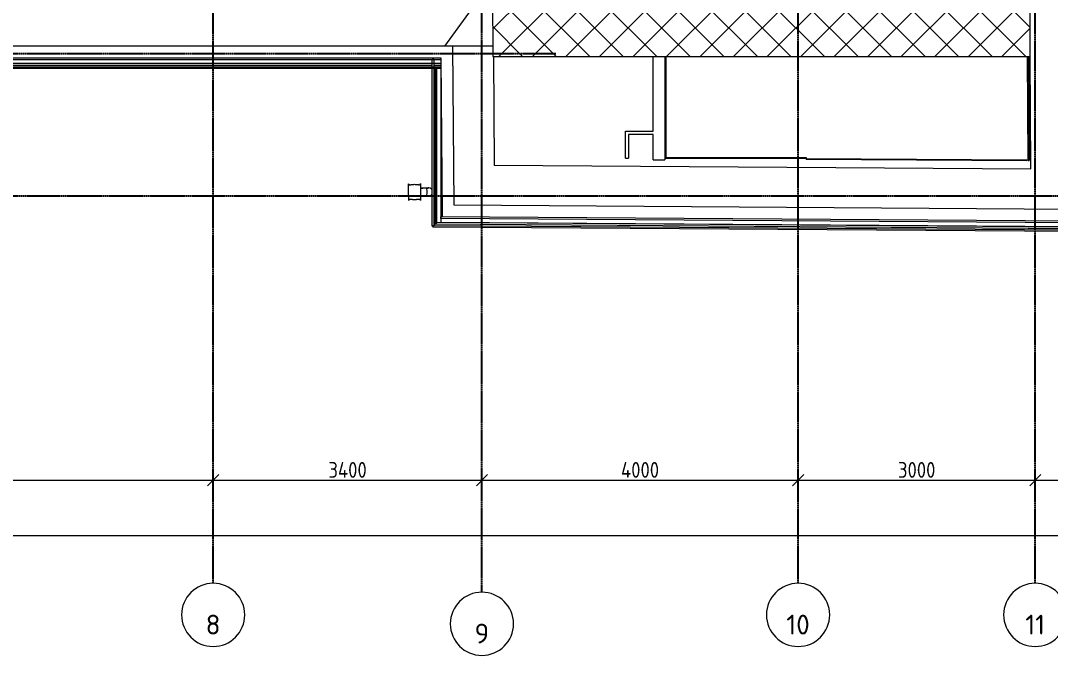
# Model space of a CAD drawing. Header units: millimetres. Extents: x -33838 to 476301, y -41806 to 120107.
# Drawn here: x 453928 to 466957, y 66816 to 74851 of the extents above; entities that cross this region are included whole.
import ezdxf

# ---------------------------------------------------------------- set-up
doc = ezdxf.new("R2010")
doc.units = ezdxf.units.MM
doc.linetypes.add('ADSK_Линия сетки', pattern=[25, 20, -2.5, 0, -2.5])
doc.layers.add('0_АР', color=8, linetype='Continuous', lineweight=20)
doc.layers.add('Оси', color=7, linetype='Continuous', lineweight=9)
doc.layers.add('Обобщенные модели', color=5, linetype='Continuous', lineweight=18, true_color=0x0000ff)
doc.styles.add('GOST Common_1', font='GOST Common_0.ttf', dxfattribs={"width": 0.9, "height": 200})
doc.styles.add('ISOCPEUR', font='isocpeur.ttf', dxfattribs={"height": 250})
doc.dimstyles.new('ADSK_Основной_2_5_мм_Оси', dxfattribs={"dimscale": 304.8, "dimtxt": 251.428749, "dimasz": 0.463911, "dimexe": 0.492126, "dimexo": 0.492126, "dimgap": 0.098425, "dimtad": 1, "dimrnd": 0.01, "dimdsep": 46, "dimtxsty": 'GOST Common_1', "dimblk1": 'OBLIQUE', "dimblk2": 'OBLIQUE', "dimsah": 1, "dimcen": 0.09, "dimdle": 0.492126, "dimazin": 2, "dimtfac": 1, "dimtdec": 4, "dimtix": 1, "dimtmove": 0, "dimatfit": 3, "dimfxl": 1, "dimtvp": 1, "dimtolj": 1, "dimtzin": 0, "dimlwd": 20, "dimlwe": 20, "dimarcsym": 2})

# ---------------------------------------------------------------- blocks, each defined once
blk = doc.blocks.new('Водосток - Тип 1 _карниз больше 490мм_-5298490-План чердака копия 2')
at = {"layer": 'Обобщенные модели'}
for p, q in [((19, 415), (125, 415)), ((125, 415), (231, 415)), ((125, 265), (19, 265)), ((75, 265), (75, 194)), ((75, 265), (75, 264)), ((231, 265), (125, 265)), ((175, 194), (175, 265)), ((175, 264), (175, 265)), ((75, 236), (75, 194)), ((175, 194), (175, 236)), ((175, 177), (175, 175)), ((175, 174), (175, 173)), ((120, 8), (120, -10)), ((130, -10), (130, 8))]:
    blk.add_line(p, q, dxfattribs=at)
at = {"layer": 'Обобщенные модели', "flags": 128}
for points in [[(75, 236), (75, 242), (75, 248), (75, 253), (75, 258), (75, 264), (75, 265)], [(75, 264), (75, 258), (75, 252), (75, 247), (75, 242), (75, 236), (75, 231), (75, 226), (75, 221), (75, 216), (75, 212), (75, 207), (75, 203), (75, 199), (75, 195), (75, 191), (75, 188), (75, 184), (75, 181), (75, 178), (75, 175), (75, 173), (75, 171), (75, 168), (75, 167), (75, 165), (75, 164), (75, 162), (75, 161), (75, 161), (75, 160), (75, 160), (75, 160)], [(175, 265), (175, 261), (175, 255), (175, 250), (175, 244), (175, 239), (175, 236)], [(175, 160), (175, 160), (175, 160), (175, 161), (175, 162), (175, 163), (175, 164), (175, 166), (175, 168), (175, 170), (175, 172), (175, 174), (175, 177), (175, 180), (175, 183), (175, 186), (175, 190), (175, 193), (175, 197), (175, 201), (175, 205), (175, 210), (175, 214), (175, 219), (175, 224), (175, 229), (175, 234), (175, 239), (175, 245), (175, 250), (175, 256), (175, 261), (175, 264)], [(75, 173), (75, 174), (75, 177), (75, 180), (75, 183)]]:
    blk.add_lwpolyline(points, dxfattribs=at)
at = {"layer": 'Обобщенные модели'}
for start, end in [(164.8376, 236.0751), (303.1681, 14.9145)]:
    blk.add_arc((125, 160), 52, start, end, dxfattribs=at)
for start_param, end_param in [(0, 1.570796), (0, 1.570796), (1.570796, 3.141593), (1.570796, 3.141593)]:
    blk.add_ellipse((125, 194), major_axis=(-50, 0), ratio=0.309017, start_param=start_param, end_param=end_param, dxfattribs=at)
for points in [[(19, 265), (21, 265), (25, 266), (29, 269), (31, 272), (32, 275), (32, 277), (32, 279), (32, 282), (32, 284), (32, 286), (32, 289), (32, 291), (31, 294), (31, 297), (31, 300), (30, 303), (30, 306), (29, 309), (29, 312), (29, 316), (28, 320), (28, 326), (27, 335), (27, 345), (28, 354), (28, 360), (29, 364), (29, 368), (29, 371), (30, 374), (30, 377), (31, 380), (31, 383), (31, 386), (32, 389), (32, 391), (32, 394), (32, 396), (32, 398), (32, 401), (32, 403), (32, 405), (31, 408), (29, 411), (25, 414), (21, 415), (19, 415)], [(231, 415), (229, 415), (225, 414), (221, 411), (219, 408), (218, 405), (218, 403), (218, 401), (218, 398), (218, 396), (218, 394), (218, 391), (218, 389), (219, 386), (219, 383), (219, 380), (220, 377), (220, 374), (221, 371), (221, 368), (221, 364), (222, 360), (222, 354), (223, 345), (223, 335), (222, 326), (222, 320), (221, 316), (221, 312), (221, 309), (220, 306), (220, 303), (219, 300), (219, 297), (219, 294), (218, 291), (218, 289), (218, 286), (218, 284), (218, 282), (218, 279), (218, 277), (218, 275), (219, 272), (221, 269), (225, 266), (229, 265), (231, 265)]]:
    blk.add_open_spline(points, degree=3, knots=[-1, -1, -1, -1, -0.941176, -0.882353, -0.852941, -0.823529, -0.808824, -0.794118, -0.779412, -0.764706, -0.75, -0.735294, -0.720588, -0.705882, -0.691176, -0.676471, -0.661765, -0.647059, -0.632353, -0.617647, -0.602941, -0.588235, -0.558824, -0.529412, -0.470588, -0.441176, -0.411765, -0.397059, -0.382353, -0.367647, -0.352941, -0.338235, -0.323529, -0.308824, -0.294118, -0.279412, -0.264706, -0.25, -0.235294, -0.220588, -0.205882, -0.191176, -0.176471, -0.147059, -0.117647, -0.058824, 0, 0, 0, 0], dxfattribs=at)
blk = doc.blocks.new('Ось сетки - Круг_Ø8 мм-8258-План чердака копия 2')
at = {"layer": 'Оси', "lineweight": 20}
for start, end in [(360, 180), (180, 360)]:
    blk.add_arc((0, 0), 4, start, end, dxfattribs=at)
blk = doc.blocks.new('_Oblique')
at = {"color": 0, "linetype": 'ByBlock', "lineweight": -2}
blk.add_line((-0.5, -0.5), (0.5, 0.5), dxfattribs=at)
blk = doc.blocks.new('*D3116')
at = {"color": 0, "lineweight": 20, "transparency": 16777216}
for p, q in [((411265, 68334), (473415, 68334)), ((411415, 68284), (411415, 68184)), ((473265, 68284), (473265, 68184))]:
    blk.add_line(p, q, dxfattribs=at)
at = {"layer": 'Defpoints', "color": 0, "transparency": 16777216}
for p in [(411415, 68434), (473265, 68434), (473265, 68334)]:
    blk.add_point(p, dxfattribs=at)
at = {"color": 0, "lineweight": 20, "transparency": 16777216, "xscale": 141.4, "yscale": 141.4, "zscale": 141.4, "rotation": 180}
blk.add_blockref('_Oblique', (411415, 68334), dxfattribs=at)
at = {"color": 0, "lineweight": 20, "transparency": 16777216, "xscale": 141.4, "yscale": 141.4, "zscale": 141.4}
blk.add_blockref('_Oblique', (473265, 68334), dxfattribs=at)
at = {"color": 0, "lineweight": 20, "transparency": 16777216, "insert": (442340, 68464), "char_height": 200, "width": 889.8, "attachment_point": 5, "style": 'GOST Common_1'}
blk.add_mtext('\\A1;61850', dxfattribs=at)
blk = doc.blocks.new('*D3124')
at = {"color": 0, "lineweight": 20, "transparency": 16777216}
for p, q in [((448315, 69034), (456515, 69034)), ((448465, 68984), (448465, 68884)), ((456365, 68984), (456365, 68884))]:
    blk.add_line(p, q, dxfattribs=at)
at = {"layer": 'Defpoints', "color": 0, "transparency": 16777216}
for p in [(448465, 69134), (456365, 69134), (456365, 69034)]:
    blk.add_point(p, dxfattribs=at)
at = {"color": 0, "lineweight": 20, "transparency": 16777216, "xscale": 141.4, "yscale": 141.4, "zscale": 141.4, "rotation": 180}
blk.add_blockref('_Oblique', (448465, 69034), dxfattribs=at)
at = {"color": 0, "lineweight": 20, "transparency": 16777216, "xscale": 141.4, "yscale": 141.4, "zscale": 141.4}
blk.add_blockref('_Oblique', (456365, 69034), dxfattribs=at)
at = {"color": 0, "lineweight": 20, "transparency": 16777216, "insert": (452415, 69164), "char_height": 200, "width": 756.84, "attachment_point": 5, "style": 'GOST Common_1'}
blk.add_mtext('\\A1;7900', dxfattribs=at)
blk = doc.blocks.new('*D3125')
at = {"color": 0, "lineweight": 20, "transparency": 16777216}
for p, q in [((456215, 69034), (459915, 69034)), ((456365, 68984), (456365, 68884)), ((459765, 68984), (459765, 68884))]:
    blk.add_line(p, q, dxfattribs=at)
at = {"layer": 'Defpoints', "color": 0, "transparency": 16777216}
for p in [(456365, 69134), (459765, 69134), (459765, 69034)]:
    blk.add_point(p, dxfattribs=at)
at = {"color": 0, "lineweight": 20, "transparency": 16777216, "xscale": 141.4, "yscale": 141.4, "zscale": 141.4, "rotation": 180}
blk.add_blockref('_Oblique', (456365, 69034), dxfattribs=at)
at = {"color": 0, "lineweight": 20, "transparency": 16777216, "xscale": 141.4, "yscale": 141.4, "zscale": 141.4}
blk.add_blockref('_Oblique', (459765, 69034), dxfattribs=at)
at = {"color": 0, "lineweight": 20, "transparency": 16777216, "insert": (458065, 69164), "char_height": 200, "width": 782.41, "attachment_point": 5, "style": 'GOST Common_1'}
blk.add_mtext('\\A1;3400', dxfattribs=at)
blk = doc.blocks.new('*D3126')
at = {"color": 0, "lineweight": 20, "transparency": 16777216}
for p, q in [((459615, 69034), (463915, 69034)), ((459765, 68984), (459765, 68884)), ((463765, 68984), (463765, 68884))]:
    blk.add_line(p, q, dxfattribs=at)
at = {"layer": 'Defpoints', "color": 0, "transparency": 16777216}
for p in [(459765, 69134), (463765, 69134), (463765, 69034)]:
    blk.add_point(p, dxfattribs=at)
at = {"color": 0, "lineweight": 20, "transparency": 16777216, "xscale": 141.4, "yscale": 141.4, "zscale": 141.4, "rotation": 180}
blk.add_blockref('_Oblique', (459765, 69034), dxfattribs=at)
at = {"color": 0, "lineweight": 20, "transparency": 16777216, "xscale": 141.4, "yscale": 141.4, "zscale": 141.4}
blk.add_blockref('_Oblique', (463765, 69034), dxfattribs=at)
at = {"color": 0, "lineweight": 20, "transparency": 16777216, "insert": (461765, 69164), "char_height": 200, "width": 782.41, "attachment_point": 5, "style": 'GOST Common_1'}
blk.add_mtext('\\A1;4000', dxfattribs=at)
blk = doc.blocks.new('*D3127')
at = {"color": 0, "lineweight": 20, "transparency": 16777216}
for p, q in [((463615, 69034), (466915, 69034)), ((463765, 68984), (463765, 68884)), ((466765, 68984), (466765, 68884))]:
    blk.add_line(p, q, dxfattribs=at)
at = {"layer": 'Defpoints', "color": 0, "transparency": 16777216}
for p in [(463765, 69134), (466765, 69134), (466765, 69034)]:
    blk.add_point(p, dxfattribs=at)
at = {"color": 0, "lineweight": 20, "transparency": 16777216, "xscale": 141.4, "yscale": 141.4, "zscale": 141.4, "rotation": 180}
blk.add_blockref('_Oblique', (463765, 69034), dxfattribs=at)
at = {"color": 0, "lineweight": 20, "transparency": 16777216, "xscale": 141.4, "yscale": 141.4, "zscale": 141.4}
blk.add_blockref('_Oblique', (466765, 69034), dxfattribs=at)
at = {"color": 0, "lineweight": 20, "transparency": 16777216, "insert": (465265, 69164), "char_height": 200, "width": 756.84, "attachment_point": 5, "style": 'GOST Common_1'}
blk.add_mtext('\\A1;3000', dxfattribs=at)
blk = doc.blocks.new('*D3128')
at = {"color": 0, "lineweight": 20, "transparency": 16777216}
for p, q in [((466615, 69034), (473415, 69034)), ((466765, 68984), (466765, 68884)), ((473265, 68984), (473265, 68884))]:
    blk.add_line(p, q, dxfattribs=at)
at = {"layer": 'Defpoints', "color": 0, "transparency": 16777216}
for p in [(466765, 69134), (473265, 69134), (473265, 69034)]:
    blk.add_point(p, dxfattribs=at)
at = {"color": 0, "lineweight": 20, "transparency": 16777216, "xscale": 141.4, "yscale": 141.4, "zscale": 141.4, "rotation": 180}
blk.add_blockref('_Oblique', (466765, 69034), dxfattribs=at)
at = {"color": 0, "lineweight": 20, "transparency": 16777216, "xscale": 141.4, "yscale": 141.4, "zscale": 141.4}
blk.add_blockref('_Oblique', (473265, 69034), dxfattribs=at)
at = {"color": 0, "lineweight": 20, "transparency": 16777216, "insert": (470015, 69164), "char_height": 200, "width": 756.84, "attachment_point": 5, "style": 'GOST Common_1'}
blk.add_mtext('\\A1;6500', dxfattribs=at)
blk = doc.blocks.new('*D3129')
at = {"color": 0, "lineweight": 20, "transparency": 16777216}
for p, q in [((411265, 68334), (473415, 68334)), ((411415, 68284), (411415, 68184)), ((473265, 68284), (473265, 68184))]:
    blk.add_line(p, q, dxfattribs=at)
at = {"layer": 'Defpoints', "color": 0, "transparency": 16777216}
for p in [(411415, 68434), (473265, 68434), (473265, 68334)]:
    blk.add_point(p, dxfattribs=at)
at = {"color": 0, "lineweight": 20, "transparency": 16777216, "xscale": 141.4, "yscale": 141.4, "zscale": 141.4, "rotation": 180}
blk.add_blockref('_Oblique', (411415, 68334), dxfattribs=at)
at = {"color": 0, "lineweight": 20, "transparency": 16777216, "xscale": 141.4, "yscale": 141.4, "zscale": 141.4}
blk.add_blockref('_Oblique', (473265, 68334), dxfattribs=at)
at = {"color": 0, "lineweight": 20, "transparency": 16777216, "insert": (442340, 68464), "char_height": 200, "width": 889.8, "attachment_point": 5, "style": 'GOST Common_1'}
blk.add_mtext('\\A1;61850', dxfattribs=at)

msp = doc.modelspace()

# ---------------------------------------------------------------- hatches: boundary and pattern name
at = {"layer": '0_АР', "lineweight": 9}
h = msp.add_hatch(dxfattribs=at)
h.set_pattern_fill('FP_1', color=256, style=0, pattern_type=2)
h.set_pattern_definition([(45, (417914.95, 72638.46), (-212.132, 212.132), []), (135, (417914.95, 72638.46), (-212.132, -212.132), [])])
h.paths.add_polyline_path([(463838.23459, 74397.42976), (466701.29051, 74397.42976), (466701.29051, 75112.42976), (459988.0144, 75112.42976), (459988.0144, 76237.42976), (466678.66122, 76237.42976), (466678.66122, 77192.42976), (462038.95368, 77192.42976), (462038.95368, 77053.45535), (459888.13661, 77053.45535), (459888.13661, 78097.42976), (466662.72305, 78097.42976), (466662.72305, 78852.42976), (459771.73655, 78852.42976), (459771.73655, 78607.88416), (459391.73655, 78607.88416), (459391.73655, 80271.89218), (458793.0144, 80271.89218), (458793.0144, 75036.68695), (459904.55128, 75036.68695), (459908.40863, 74526.68695), (459904.55128, 74526.68695), (459904.55128, 74397.42976), (459908.40863, 74397.42976)])
h.paths.add_polyline_path([(456646.26432, 75036.68695), (456649.0044, 75036.68695), (456649.0044, 80745.97805), (457785.03812, 80745.97805), (457785.03812, 80971.39218), (459391.73655, 80971.39218), (459392.34262, 81607.88416), (459454.00365, 81607.88416), (459454.00365, 85362.88416), (458789.00365, 85362.88416), (458789.00365, 81345.97805), (456649.0044, 81345.97805), (456649.0044, 84757.11409), (455984.0044, 84757.11409), (455984.0044, 81345.97805), (455598.00432, 81345.97805), (455598.00432, 80971.48281), (455208.00432, 80971.62959), (455208.00432, 81345.97805), (454124.00515, 81345.97805), (454124.00515, 85269.21097), (453334.00515, 85269.21097), (453334.00515, 81345.97805), (451189.00515, 81345.97805), (451189.00515, 85269.21097), (450554.00515, 85269.21097), (450554.00515, 81345.97805), (448344.00368, 81345.97805), (448344.00368, 85269.21097), (447644.00368, 85269.21097), (447644.00368, 81345.97805), (445584.00357, 81345.97805), (445584.00357, 85277.96695), (444899.00357, 85279.77029), (444899.00357, 81345.97805), (442794.00357, 81345.97805), (442794.00357, 85288.72119), (442084.00357, 85288.72119), (442084.00357, 81345.97805), (439959.00357, 81345.97805), (439959.00357, 85296.35578), (439284.00357, 85296.35578), (439284.00357, 81345.97805), (437214.00357, 81345.97805), (437214.00357, 85303.46384), (436519.00357, 85303.46384), (436519.00357, 81345.97805), (434233.99904, 81345.97805), (434233.99904, 85313.38742), (433548.99904, 85313.38742), (433548.99904, 81345.97805), (431553.99672, 81345.97805), (431553.99672, 84833.40668), (430728.99672, 84833.40668), (430728.99672, 81345.97805), (429447.01291, 81345.97805), (429447.01291, 80995.41615), (428927.01291, 80995.41615), (428927.01291, 81345.97805), (428733.99357, 81345.97805), (428733.99357, 85332.30298), (427948.99357, 85332.30298), (427948.99357, 75036.68695), (428771.74032, 75036.68695), (428771.74032, 80745.97805), (430728.99672, 80745.97805), (430728.99672, 75705.21664), (431553.99672, 75705.21664), (431553.99672, 80745.97805), (432360.81176, 80745.97805), (432360.81176, 80971.39218), (433750.81176, 80971.39218), (433750.81176, 79860.79637), (433548.99904, 79860.79637), (433548.99904, 75036.68695), (434233.99904, 75036.68695), (434233.99904, 80745.97805), (436519.00357, 80745.97805), (436519.00357, 75036.68695), (437214.00357, 75036.68695), (437214.00357, 80745.97805), (439284.00357, 80745.97805), (439284.00357, 75036.68695), (439959.00357, 75036.68695), (439959.00357, 80745.97805), (442084.00357, 80745.97805), (442084.00357, 75036.68695), (442794.00357, 75036.68695), (442794.00357, 80745.97805), (444899.00357, 80745.97805), (444899.00357, 75036.68695), (445584.00357, 75036.68695), (445584.00357, 80745.97805), (447575.87447, 80745.97805), (447575.87447, 80971.39218), (449155.46999, 80971.39218), (449155.46999, 80745.97805), (450554.00515, 80745.97805), (450554.00515, 75036.68695), (451189.00515, 75036.68695), (451189.00515, 80745.97805), (453334.00515, 80745.97805), (453334.00515, 75705.21664), (453489.45819, 75705.21664), (453489.45819, 76097.5759), (453639.45819, 76097.5759), (453639.45819, 75612.18376), (453489.45819, 75612.18376), (453489.45819, 75573.87242), (453334.00515, 75573.87242), (453334.00515, 75036.68695), (454124.00515, 75036.68695), (454124.00515, 80745.97805), (455988.01515, 80745.97805), (455988.01515, 75036.68695)])
h.paths.add_polyline_path([(448344.00368, 75036.68695), (448344.00368, 80279.6341), (447644.00368, 80279.6341), (447644.00368, 75036.68695)])
h.paths.add_polyline_path([(431553.99672, 75036.68695), (431553.99672, 75573.87242), (430728.99672, 75573.87242), (430728.99672, 75036.68695)])
h.paths.add_polyline_path([(459888.13661, 79622.42842), (466652.09761, 79622.42842), (466652.09761, 80227.42842), (459771.73655, 80227.42842), (459771.73655, 79622.42842)])
h.paths.add_polyline_path([(433548.99904, 79980.79637), (433630.81176, 79980.79637), (433630.81176, 80851.39218), (432480.81176, 80851.39218), (432480.81176, 80745.97805), (433548.99904, 80745.97805), (433548.99904, 80120.97844)])
h.paths.add_polyline_path([(459331.73655, 80391.89218), (459331.73655, 80851.39218), (457905.03812, 80851.39218), (457905.03812, 80745.97805), (458793.0144, 80745.97805), (458793.0144, 80391.89218), (458892.1677, 80391.89218)])
h.paths.add_polyline_path([(447695.87447, 80399.6341), (448344.00368, 80399.6341), (448344.00368, 80745.97805), (449035.46999, 80745.97805), (449035.46999, 80851.39218), (447695.87447, 80851.39218), (447695.87447, 80745.97805)])
h.paths.add_polyline_path([(434232.75286, 80821.56411), (433751.31176, 80821.56411), (433751.31176, 81201.56411), (434232.75286, 81201.56411), (434232.75286, 80823.61734)])
h.paths.add_polyline_path([(451653.00432, 80962.79334), (451148.00432, 80962.79334), (451148.00432, 81342.79334), (451653.00432, 81342.79334), (451653.00432, 80962.91581)])
h.paths.add_polyline_path([(445048.71852, 80979.02654), (445048.71852, 81359.02654), (445524.23883, 81358.63924), (445524.23883, 80979.02654), (445165.06726, 80979.02654)])
h.paths.add_polyline_path([(439417.97312, 80985.56851), (439417.97312, 81365.56851), (439807.97312, 81365.48145), (439807.97312, 80985.56851), (439553.54283, 80985.56851)])
h.paths.add_polyline_path([(467325.31156, 81407.88416), (467325.31156, 83602.88416), (472984.7012, 83602.88416), (472984.7012, 84312.88416), (467325.31156, 84312.88416), (467325.31156, 84977.88416), (467200.7505, 84977.88416), (467198.56628, 84773.17658), (466574.51904, 84779.83516), (466574.51904, 81407.88416), (467219.33682, 81407.88416)])
h.paths.add_polyline_path([(431479.84025, 84964.75091), (431553.99672, 84964.75091), (431553.99672, 85322.15612), (430728.99672, 85322.15612), (430728.99672, 84964.75091)])

# ---------------------------------------------------------------- linework, layer by layer
at = {"linetype": 'ADSK_Линия сетки'}
for p, q in [((463764.51904, 67728.80458), (463764.51904, 116861.45381)), ((466764.51904, 67728.80458), (466764.51904, 116861.45381)), ((459764.51904, 67615.87031), (459764.51904, 94302.34824)), ((456364.51904, 67728.80458), (456364.51904, 93958.1626)), ((407800.22514, 74433.45535), (460700.98788, 74433.45535)), ((407800.22514, 72633.45535), (468024.51904, 72633.45535))]:
    msp.add_line(p, q, dxfattribs=at)
at = {"layer": '0_АР'}
for p, q in [((466701.29051, 74397.42976), (466701.29051, 75112.42976)), ((459295.08036, 74526.68695), (459665.78285, 75036.68695)), ((459908.40863, 74526.68695), (459904.55128, 75036.68695)), ((459908.40863, 74526.68695), (446968.20651, 74526.68695)), ((459413.602, 72515.96445), (459398.39404, 74526.68695)), ((459904.55128, 74526.68695), (459904.55128, 74397.42976)), ((459904.55128, 74397.42976), (466701.29051, 74397.42976)), ((459909.38626, 74397.42976), (459919.78595, 73022.43257)), ((461929.95368, 73450.53017), (461929.95368, 74397.42976)), ((462079.95368, 74397.42976), (462079.95368, 73087.30869)), ((462091.95368, 74397.42976), (462091.95368, 73119.26746)), ((466676.48851, 73081.03609), (466666.4976, 74397.42976)), ((466678.49795, 74397.42976), (466688.48816, 73081.12716)), ((466709.29503, 72974.89132), (466698.49853, 74397.42976)), ((425743.08807, 74356.68695), (459244.95368, 74356.68695)), ((459244.95368, 74306.68695), (425873.08807, 74306.68695)), ((425873.08807, 74286.68695), (459134.79274, 74286.68695)), ((425873.08807, 74266.68695), (459244.95368, 74266.68695)), ((459249.52427, 74376.68695), (446968.20651, 74376.68695)), ((459134.79274, 72247.84228), (459134.79274, 74356.68695)), ((459154.79274, 74356.68695), (459134.79274, 74356.68695)), ((459154.79274, 74356.68695), (459154.79274, 72247.84228)), ((459154.79274, 74286.68695), (459244.95368, 74286.68695)), ((459244.95368, 74356.68695), (459244.95368, 74246.68695)), ((459264.72437, 72367.00324), (459249.52427, 74376.68695)), ((459244.95368, 74246.68695), (425873.08807, 74246.68695)), ((459174.79274, 74246.68695), (459174.79274, 72277.63246)), ((459194.79274, 72297.49242), (459194.79274, 74246.68695)), ((459244.79274, 74246.68695), (459244.79274, 72367.1428)), ((461579.95368, 73450.53017), (461929.95368, 73450.53017)), ((461579.95368, 73110.53017), (461579.95368, 73450.53017)), ((461929.95368, 73410.53017), (461619.95368, 73410.53017)), ((461619.95368, 73410.53017), (461619.95368, 73110.53017)), ((461929.95368, 73088.35901), (461929.95368, 73410.53017)), ((461579.95368, 73110.53017), (461619.95368, 73110.53017)), ((463865.84128, 73107.26746), (462079.95368, 73107.26746)), ((462091.95368, 73119.26746), (463865.84128, 73119.26746)), ((463865.87992, 73105.22673), (463865.80265, 73093.22698)), ((466658.53196, 73075.2423), (463865.80265, 73093.22698)), ((463865.84128, 73119.26746), (463865.84128, 73107.26746)), ((463865.87992, 73105.22673), (466658.44088, 73087.24314)), ((459919.78595, 73022.43257), (466709.29503, 72974.89132)), ((461929.95368, 73088.35901), (462079.95368, 73087.30869)), ((466658.53196, 73075.2423), (466658.44088, 73087.24314)), ((466676.48851, 73081.03609), (466688.48816, 73081.12716)), ((467223.20782, 72461.28032), (459413.602, 72515.96445)), ((459244.87402, 72347.14174), (459244.72274, 72367.14329)), ((467394.36028, 72310.0782), (459244.72274, 72367.14329)), ((459244.79274, 72357.88742), (459244.79274, 72297.14231)), ((459245.14284, 72347.13986), (459244.79274, 72297.14109)), ((467444.51618, 72289.72651), (459244.87402, 72347.14174)), ((459154.79274, 72247.84228), (459134.79274, 72247.84228)), ((459144.86276, 72257.84204), (459144.72273, 72237.84253)), ((467495.20667, 72179.37108), (459144.72273, 72237.84253)), ((459144.86276, 72257.84204), (467485.19996, 72199.44164)), ((459164.79274, 72267.70224), (459154.79274, 72267.70224)), ((459164.86276, 72277.702), (459164.72273, 72257.70298)), ((459164.86276, 72277.702), (467485.04874, 72219.4427)), ((459184.79274, 72287.5622), (459174.79274, 72287.5622)), ((459184.86276, 72297.56195), (459184.72273, 72277.56293)), ((459184.86276, 72297.56195), (467464.89588, 72239.58381)), ((467419.52883, 72239.90025), (459244.79274, 72297.14109))]:
    msp.add_line(p, q, dxfattribs=at)

# ---------------------------------------------------------------- block references
at = {"lineweight": 20, "xscale": 99.99999999999993, "yscale": 99.99999999999993, "zscale": 99.99999999999993}
for p in [(456364.51904, 67328.80458), (459764.51904, 67215.87031), (463764.51904, 67328.80458), (466764.51904, 67328.80458)]:
    msp.add_blockref('Ось сетки - Круг_Ø8 мм-8258-План чердака копия 2', p, dxfattribs=at)
at = {"layer": '0_АР', "rotation": 90.43334442127687}
msp.add_blockref('Водосток - Тип 1 _карниз больше 490мм_-5298490-План чердака копия 2', (459253.27722, 72558.3002), dxfattribs=at)

# ---------------------------------------------------------------- texts
at = {"char_height": 250, "attachment_point": 5, "line_spacing_factor": 1.022766, "style": 'ISOCPEUR'}
for s, insert, width in [('\\pt64.285,128.57,192.86,257.14,321.43,385.72,450,514.28,578.57,642.86,707.14,771.43,835.72,900,964.29,1028.6,1092.9,1157.1,1221.4,1285.7,1350,1414.3,1478.6,1542.9,1607.1,1671.4,1735.7,1800,1864.3,1928.6,1992.9,2057.1;8', (456363.68837, 67205.90001), 232.2), ('\\pt64.285,128.57,192.86,257.14,321.43,385.72,450,514.28,578.57,642.86,707.14,771.43,835.72,900,964.29,1028.6,1092.9,1157.1,1221.4,1285.7,1350,1414.3,1478.6,1542.9,1607.1,1671.4,1735.7,1800,1864.3,1928.6,1992.9,2057.1;10', (463763.68837, 67205.90001), 387), ('\\pt64.285,128.57,192.86,257.14,321.43,385.72,450,514.28,578.57,642.86,707.14,771.43,835.72,900,964.29,1028.6,1092.9,1157.1,1221.4,1285.7,1350,1414.3,1478.6,1542.9,1607.1,1671.4,1735.7,1800,1864.3,1928.6,1992.9,2057.1;11', (466763.68837, 67205.90001), 315.9), ('\\pt64.285,128.57,192.86,257.14,321.43,385.72,450,514.28,578.57,642.86,707.14,771.43,835.72,900,964.29,1028.6,1092.9,1157.1,1221.4,1285.7,1350,1414.3,1478.6,1542.9,1607.1,1671.4,1735.7,1800,1864.3,1928.6,1992.9,2057.1;9', (459763.68837, 67092.96574), 232.2)]:
    msp.add_mtext(s, dxfattribs=dict(at, insert=insert, width=width))

# ---------------------------------------------------------------- dimensions: what is measured, and where the dimension line sits
at = {"lineweight": 20}
for base, p1, p2, override, picture, middle in [((456364.51904, 69033.78884), (448464.51904, 69133.77374), (456364.51904, 69133.77374), {"dimpost": '<>', "dimfxl": 7900}, '*D3124', (452414.51904, 69163.78884)), ((459764.51904, 69033.78884), (456364.51904, 69133.77374), (459764.51904, 69133.77374), {"dimpost": '<>', "dimfxl": 3400}, '*D3125', (458064.51904, 69163.78884)), ((463764.51904, 69033.78884), (459764.51904, 69133.77374), (463764.51904, 69133.77374), {"dimpost": '<>', "dimfxl": 4000}, '*D3126', (461764.51904, 69163.78884)), ((466764.51904, 69033.78884), (463764.51904, 69133.77374), (466764.51904, 69133.77374), {"dimpost": '<>', "dimfxl": 3000}, '*D3127', (465264.51904, 69163.78884)), ((473264.51904, 69033.78884), (466764.51904, 69133.77374), (473264.51904, 69133.77374), {"dimpost": '<>', "dimfxl": 6500}, '*D3128', (470014.51904, 69163.78884)), ((473264.51904, 68333.78884), (411414.51904, 68433.77374), (473264.51904, 68433.77374), {"dimpost": '<>', "dimfxl": 61850}, '*D3116', (442339.51904, 68463.78884)), ((473264.51904, 68333.78884), (411414.51904, 68433.77374), (473264.51904, 68433.77374), {"dimpost": '<>', "dimfxl": 61850}, '*D3129', (442339.51904, 68463.78884))]:
    dim = msp.add_linear_dim(base=base, p1=p1, p2=p2, dimstyle='ADSK_Основной_2_5_мм_Оси', override=override, dxfattribs=at)
    dim.commit()
    dim.dimension.update_dxf_attribs({"geometry": picture, "text_midpoint": middle})

doc.saveas('drawing.dxf')
